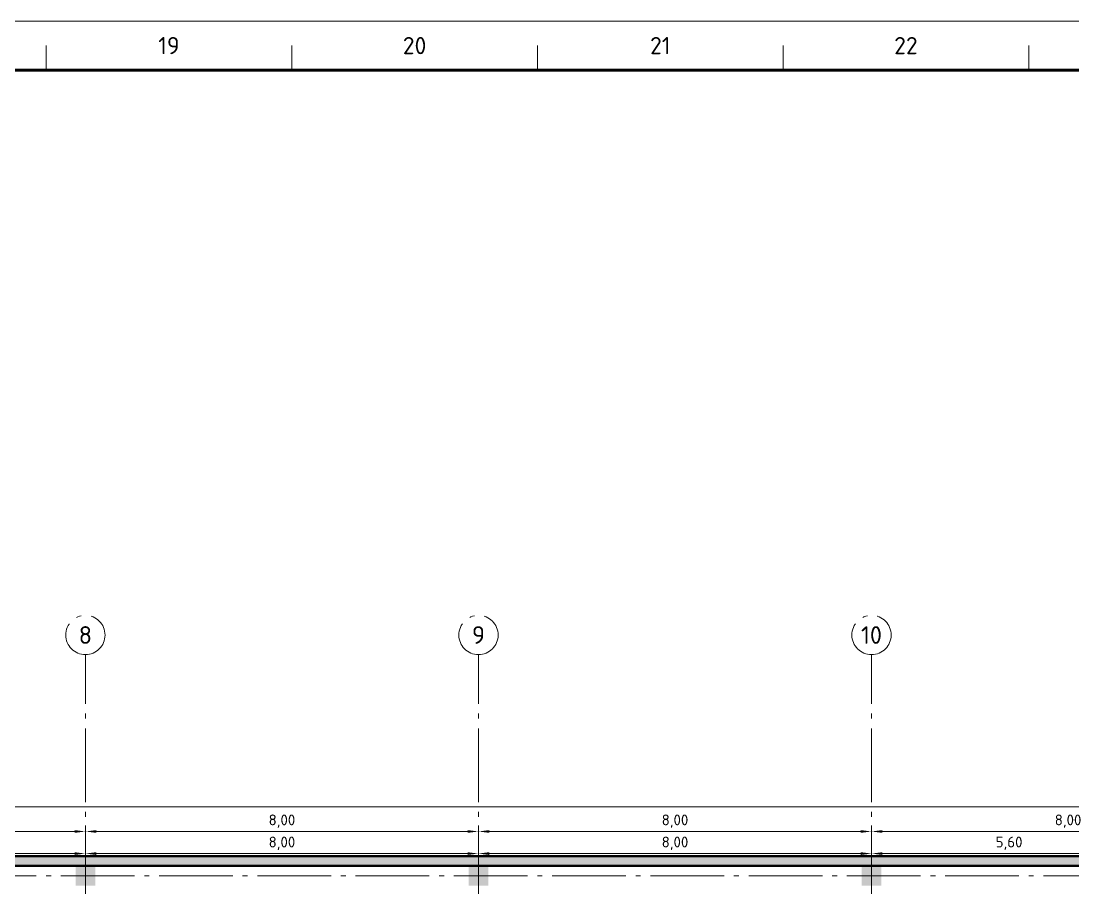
# Model space of a CAD drawing. Header units: millimetres. Extents: x 0 to 1682, y 0 to 1189.
# Drawn here: x 885.9 to 1100, y 1012.5 to 1189 of the extents above; entities that cross this region are included whole.
import ezdxf
from ezdxf.enums import TextEntityAlignment as Align

# ---------------------------------------------------------------- set-up
doc = ezdxf.new("R2010")
doc.units = ezdxf.units.MM
doc.linetypes.add('IRAM-F-TRAZO-PUNTO', pattern=[20, 15, -2, 1, -2])
for name, color, linetype, lineweight in [('06-TEXTO', 7, 'CONTINUOUS', 25), ('07-RECUADRO', 7, 'CONTINUOUS', 70), ('08-FINA', 5, 'CONTINUOUS', 18), ('A-COLUMNA', 7, 'CONTINUOUS', 50), ('A-COTA', 7, 'CONTINUOUS', 18), ('A-EJE', 1, 'IRAM-F-TRAZO-PUNTO', 18), ('A-MURO', 7, 'CONTINUOUS', 50), ('A-TEXTO', 7, 'CONTINUOUS', 18)]:
    doc.layers.add(name, color=color, linetype=linetype, lineweight=lineweight)
doc.styles.add('ISO3098', font='isocpeur.ttf')
doc.dimstyles.new('FLAMA-IRAM', dxfattribs={"dimtxt": 3.5, "dimasz": 3.5, "dimexe": 2, "dimexo": 1.5, "dimgap": 1, "dimtad": 1, "dimdec": 1, "dimtxsty": 'ISO3098', "dimblk": 'IRAM_FLECHA', "dimblk1": 'IRAM_FLECHA', "dimblk2": 'IRAM_FLECHA', "dimcen": 2.5, "dimclrd": 3, "dimclre": 3, "dimclrt": 3, "dimazin": 3, "dimtfac": 1, "dimtmove": 0, "dimatfit": 3, "dimlwd": 18, "dimlwe": 18})

# ---------------------------------------------------------------- blocks, each defined once
blk = doc.blocks.new('IRAM_FLECHA')
blk.add_solid([(0, 0), (-1, 0.125), (-1, -0.125)])

msp = doc.modelspace()

# ---------------------------------------------------------------- hatches: boundary and pattern name
at = {"layer": 'A-COLUMNA', "true_color": 0x000000}
h = msp.add_hatch(color=7, dxfattribs=at)
h.dxf.hatch_style = 1
h.paths.add_polyline_path([(897, 1013), (901, 1013), (901, 1017), (897, 1017)])
h = msp.add_hatch(color=7, dxfattribs=at)
h.dxf.hatch_style = 1
h.paths.add_polyline_path([(977, 1013), (981, 1013), (981, 1017), (977, 1017)])
h = msp.add_hatch(color=7, dxfattribs=at)
h.dxf.hatch_style = 1
h.paths.add_polyline_path([(1057, 1013), (1061, 1013), (1061, 1017), (1057, 1017)])
at = {"layer": 'A-MURO', "true_color": 0x464646}
h = msp.add_hatch(color=7, dxfattribs=at)
h.dxf.hatch_style = 1
h.paths.add_polyline_path([(1115, 1017), (832, 1017), (832, 1019), (1115, 1019)])

# ---------------------------------------------------------------- linework, layer by layer
at = {"layer": '07-RECUADRO'}
msp.add_lwpolyline([(25, 10), (1672, 10), (1672, 1179), (25, 1179)], close=True, dxfattribs=at)
at = {"layer": '08-FINA'}
for p, q in [((891, 1179), (891, 1184)), ((941, 1179), (941, 1184)), ((991, 1179), (991, 1184)), ((1041, 1179), (1041, 1184)), ((1091, 1179), (1091, 1184))]:
    msp.add_line(p, q, dxfattribs=at)
msp.add_lwpolyline([(0, 0), (1682, 0), (1682, 1189), (0, 1189)], close=True, dxfattribs=at)
at = {"layer": 'A-EJE'}
for p, q in [((899, 530), (899, 1060)), ((979, 530), (979, 1060)), ((1059, 530), (1059, 1060)), ((294, 1015), (1264, 1015))]:
    msp.add_line(p, q, dxfattribs=at)
for centre in [(899, 1064), (979, 1064), (1059, 1064)]:
    msp.add_circle(centre, 4, dxfattribs=at)
at = {"layer": 'A-MURO'}
msp.add_lwpolyline([(1115, 1017), (832, 1017), (832, 1019), (1115, 1019)], close=True, dxfattribs=at)

# ---------------------------------------------------------------- texts
at = {"layer": '06-TEXTO', "style": 'ISO3098'}
for s, p in [('19', (916, 1184)), ('20', (966, 1184)), ('21', (1016, 1184)), ('22', (1066, 1184))]:
    msp.add_text(s, height=3.5, dxfattribs=at).set_placement(p, align=Align.MIDDLE_CENTER)
at = {"layer": 'A-TEXTO', "style": 'ISO3098'}
for s, p in [('8', (899, 1064)), ('9', (979, 1064)), ('10', (1059, 1064))]:
    msp.add_text(s, height=3.6, dxfattribs=at).set_placement(p, align=Align.MIDDLE_CENTER)

# ---------------------------------------------------------------- dimensions: what is measured, and where the dimension line sits
at = {"layer": 'A-COTA'}
for base, p1, p2 in [((339, 1029), (339, 1015), (1219, 1015)), ((819, 1024), (819, 1015), (899, 1015)), ((899, 1024), (899, 1015), (979, 1015)), ((979, 1024), (979, 1015), (1059, 1015)), ((1059, 1024), (1059, 1015), (1139, 1015)), ((832, 1019.5), (832, 1015), (899, 1015)), ((899, 1019.5), (899, 1015), (979, 1015)), ((979, 1019.5), (979, 1015), (1059, 1015)), ((1059, 1019.5), (1059, 1015), (1115, 1015))]:
    msp.add_linear_dim(base=base, p1=p1, p2=p2, dimstyle='FLAMA-IRAM', override={"dimtxt": 2.2, "dimasz": 2.2, "dimexe": 1.2, "dimexo": 1, "dimdec": 2, "dimlfac": 0.1, "dimzin": 0}, dxfattribs=at).render()

doc.saveas('drawing.dxf')
